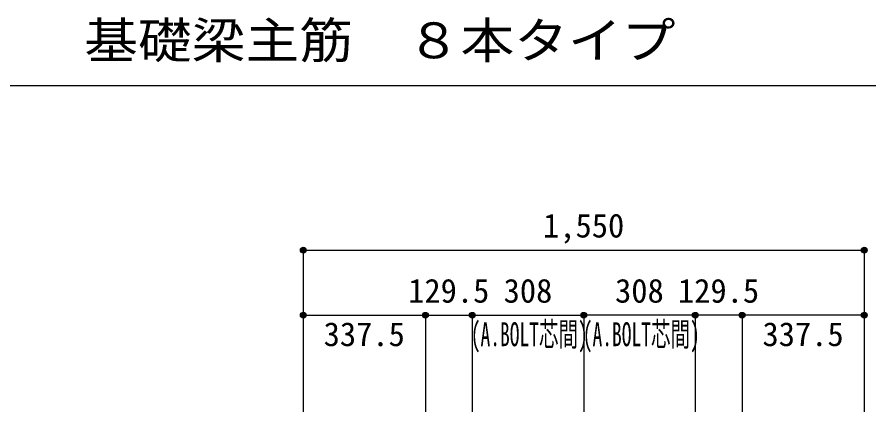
# Model space of a CAD drawing. Units: millimetres at full size, sheet at 1:30. Extents: x -5973 to 5954, y -4195 to 4201.
# Drawn here: x -1013 to 1340, y -1124 to -33 of the extents above; entities that cross this region are included whole.
import ezdxf
from ezdxf.enums import TextEntityAlignment as Align

# ---------------------------------------------------------------- set-up
doc = ezdxf.new("R2010")
doc.units = ezdxf.units.MM
doc.header["$LTSCALE"] = 30
doc.header["$PDMODE"] = 32
doc.header["$PDSIZE"] = 15
for name, color, linetype in [('0-7_文字', 4, 'Continuous'), ('0-D_寸法', 4, 'Continuous'), ('6-7_文字', 7, 'Continuous'), ('F-0_枠', 6, 'Continuous')]:
    doc.layers.add(name, color=color, linetype=linetype)
doc.styles.add('ＭＳ ゴシック', font='')
doc.styles.get('ＭＳ ゴシック').set_extended_font_data('MS Gothic')

msp = doc.modelspace()

# ---------------------------------------------------------------- linework, layer by layer
at = {"layer": '0-D_寸法'}
for p, q in [((-222.56, -677.15), (-222.56, -857.15)), ((-222.56, -677.15), (-222.56, -857.15)), ((-222.56, -677.15), (1327.44, -677.15)), ((-222.56, -677.15), (1327.44, -677.15)), ((1327.44, -677.15), (1327.44, -857.15)), ((-222.56, -857.15), (-222.56, -1124.19)), ((-222.56, -857.15), (114.94, -857.15)), ((-222.56, -857.15), (-222.56, -1124.19)), ((114.94, -857.15), (114.94, -1124.19)), ((114.94, -857.15), (244.44, -857.15)), ((244.44, -857.15), (244.44, -1124.19)), ((860.44, -857.15), (552.44, -857.15)), ((552.44, -857.15), (552.44, -1124.19)), ((989.94, -857.15), (860.44, -857.15)), ((860.44, -857.15), (860.44, -1124.19)), ((1327.44, -857.15), (989.94, -857.15)), ((989.94, -857.15), (989.94, -1124.19)), ((1327.44, -857.15), (1327.44, -1124.19)), ((1327.44, -857.15), (1327.44, -1124.19))]:
    msp.add_line(p, q, dxfattribs=at)
msp.add_lwpolyline([(244.44, -857.15), (552.44, -857.15), (552.44, -1124.19)], dxfattribs=at)
for centre, radius in [((-222.56, -677.15), 8), ((-222.56, -677.15), 7.2), ((-222.56, -677.15), 6.4), ((-222.56, -677.15), 5.6), ((-222.56, -677.15), 4.8), ((-222.56, -677.15), 4), ((-222.56, -677.15), 3.2), ((-222.56, -677.15), 2.4), ((-222.56, -677.15), 1.6), ((-222.56, -677.15), 0.8), ((1327.44, -677.15), 8), ((1327.44, -677.15), 7.2), ((1327.44, -677.15), 6.4), ((1327.44, -677.15), 5.6), ((1327.44, -677.15), 4.8), ((1327.44, -677.15), 4), ((1327.44, -677.15), 3.2), ((1327.44, -677.15), 2.4), ((1327.44, -677.15), 1.6), ((1327.44, -677.15), 0.8), ((-222.56, -857.15), 8), ((-222.56, -857.15), 7.2), ((-222.56, -857.15), 6.4), ((-222.56, -857.15), 5.6), ((-222.56, -857.15), 4.8), ((-222.56, -857.15), 4), ((-222.56, -857.15), 3.2), ((-222.56, -857.15), 2.4), ((-222.56, -857.15), 1.6), ((-222.56, -857.15), 0.8), ((114.94, -857.15), 8), ((114.94, -857.15), 7.2), ((114.94, -857.15), 6.4), ((114.94, -857.15), 5.6), ((114.94, -857.15), 4.8), ((114.94, -857.15), 4), ((114.94, -857.15), 3.2), ((114.94, -857.15), 2.4), ((114.94, -857.15), 1.6), ((114.94, -857.15), 0.8), ((244.44, -857.15), 8), ((244.44, -857.15), 7.2), ((244.44, -857.15), 6.4), ((244.44, -857.15), 5.6), ((244.44, -857.15), 4.8), ((244.44, -857.15), 4), ((244.44, -857.15), 3.2), ((244.44, -857.15), 2.4), ((244.44, -857.15), 1.6), ((244.44, -857.15), 0.8), ((552.44, -857.15), 8), ((552.44, -857.15), 8), ((552.44, -857.15), 7.2), ((552.44, -857.15), 7.2), ((552.44, -857.15), 6.4), ((552.44, -857.15), 6.4), ((552.44, -857.15), 5.6), ((552.44, -857.15), 5.6), ((552.44, -857.15), 4.8), ((552.44, -857.15), 4.8), ((552.44, -857.15), 4), ((552.44, -857.15), 4), ((552.44, -857.15), 3.2), ((552.44, -857.15), 3.2), ((552.44, -857.15), 2.4), ((552.44, -857.15), 2.4), ((552.44, -857.15), 1.6), ((552.44, -857.15), 1.6), ((552.44, -857.15), 0.8), ((552.44, -857.15), 0.8), ((860.44, -857.15), 8), ((860.44, -857.15), 7.2), ((860.44, -857.15), 6.4), ((860.44, -857.15), 5.6), ((860.44, -857.15), 4.8), ((860.44, -857.15), 4), ((860.44, -857.15), 3.2), ((860.44, -857.15), 2.4), ((860.44, -857.15), 1.6), ((860.44, -857.15), 0.8), ((989.94, -857.15), 8), ((989.94, -857.15), 7.2), ((989.94, -857.15), 6.4), ((989.94, -857.15), 5.6), ((989.94, -857.15), 4.8), ((989.94, -857.15), 4), ((989.94, -857.15), 3.2), ((989.94, -857.15), 2.4), ((989.94, -857.15), 1.6), ((989.94, -857.15), 0.8), ((1327.44, -857.15), 8), ((1327.44, -857.15), 7.2), ((1327.44, -857.15), 6.4), ((1327.44, -857.15), 5.6), ((1327.44, -857.15), 4.8), ((1327.44, -857.15), 4), ((1327.44, -857.15), 3.2), ((1327.44, -857.15), 2.4), ((1327.44, -857.15), 1.6), ((1327.44, -857.15), 0.8)]:
    msp.add_circle(centre, radius, dxfattribs=at)
at = {"layer": '0-D_寸法', "color": 7}
for p in [(-222.56, -677.15), (-222.56, -677.15), (1327.44, -677.15), (-222.56, -857.15), (114.94, -857.15), (244.44, -857.15), (552.44, -857.15), (860.44, -857.15), (989.94, -857.15), (1327.44, -857.15)]:
    msp.add_point(p, dxfattribs=at)
at = {"layer": 'F-0_枠', "color": 2}
msp.add_line((-5972.88, -222.05), (3723.6, -222.05), dxfattribs=at)

# ---------------------------------------------------------------- texts
at = {"layer": '0-7_文字', "style": 'ＭＳ ゴシック', "width": 0.6}
for p in [(240.22, -962.28), (549.65, -962.28)]:
    msp.add_text('(A.BOLT芯間)', height=65.98, dxfattribs=at).set_placement(p, align=Align.BOTTOM_LEFT)
at = {"layer": '0-D_寸法', "style": 'ＭＳ ゴシック'}
for s, p in [('1,550', (439.94, -662.15)), ('129.5', (67.19, -842.15)), ('308', (330.94, -842.15)), ('308', (638.94, -842.15)), ('129.5', (812.69, -842.15)), ('337.5', (-166.31, -962.15)), ('337.5', (1046.19, -962.15))]:
    msp.add_text(s, height=65.98, dxfattribs=at).set_placement(p, align=Align.BOTTOM_LEFT)
at = {"layer": '6-7_文字', "color": 2, "style": 'ＭＳ ゴシック', "width": 1.1}
msp.add_text('\u3000\u3000基礎梁主筋\u3000８本タイプ', height=98.97, dxfattribs=at).set_placement((-1124.64, -177.05), align=Align.BOTTOM_LEFT)

doc.saveas('drawing.dxf')
